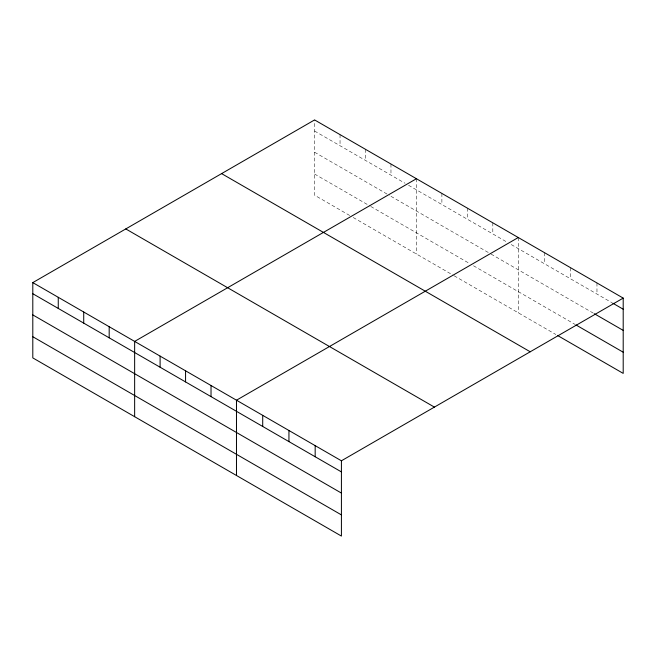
<?xml version="1.0" encoding="UTF-8"?>
<svg xmlns="http://www.w3.org/2000/svg" width="656" height="656" viewBox="0 0 656 656"><rect width="100%" height="100%" fill="white"/><g stroke="black" fill="none" stroke-linecap="round" stroke-linejoin="round"><path stroke-width="0.49" stroke-dasharray="3.28 2.46" d="M349.705 215.488L314.585 195.209L314.585 119.925M314.585 131.036L405.014 183.245M408.532 185.271L506.858 242.039M511.245 244.573L611.835 302.646M314.585 152.217L389.213 195.299M390.968 196.308L490.18 253.585M491.057 254.093L593.467 313.224M314.585 174.029L369.902 205.968M370.779 206.476L469.983 263.753M473.501 265.778L575.107 324.441M353.215 217.513L453.304 275.299M454.182 275.807L555.87 334.511M596.968 282.957L596.968 294.068M570.736 267.812L570.736 278.923M544.505 252.667L544.505 263.778M518.273 237.521L518.273 312.805M492.812 222.819L492.812 233.93M467.351 208.124L467.351 219.235M441.89 193.422L441.89 204.533M416.429 178.727L416.429 254.003M390.968 164.025L390.968 175.136M365.507 149.322L365.507 160.433M340.046 134.628L340.046 145.739"/><path stroke-width="0.98" d="M32.8 282.613L341.415 460.791L341.415 536.075L32.8 357.897L32.8 282.613L314.585 119.925L623.2 298.103L623.2 373.387L557.616 335.519M416.429 178.727L134.644 341.415L134.644 416.699M518.273 237.521L236.48 400.209L236.48 475.493M341.415 460.791L623.2 298.103M612.704 303.154L623.2 309.214M594.344 313.732L623.2 330.386M575.984 324.95L623.2 352.206M221.597 173.61L530.212 351.788M125.788 228.928L434.403 407.105M32.8 293.724L341.415 471.902M32.8 314.905L341.415 493.074M32.8 336.725L341.415 514.894M315.175 445.645L315.175 456.756M288.943 430.5L288.943 441.611M262.712 415.355L262.712 426.466M211.027 385.515L211.027 396.618M185.566 370.812L185.566 381.923M160.105 356.11L160.105 367.221M109.183 326.713L109.183 337.824M83.722 312.018L83.722 323.121M58.261 297.316L58.261 308.427"/></g></svg>
